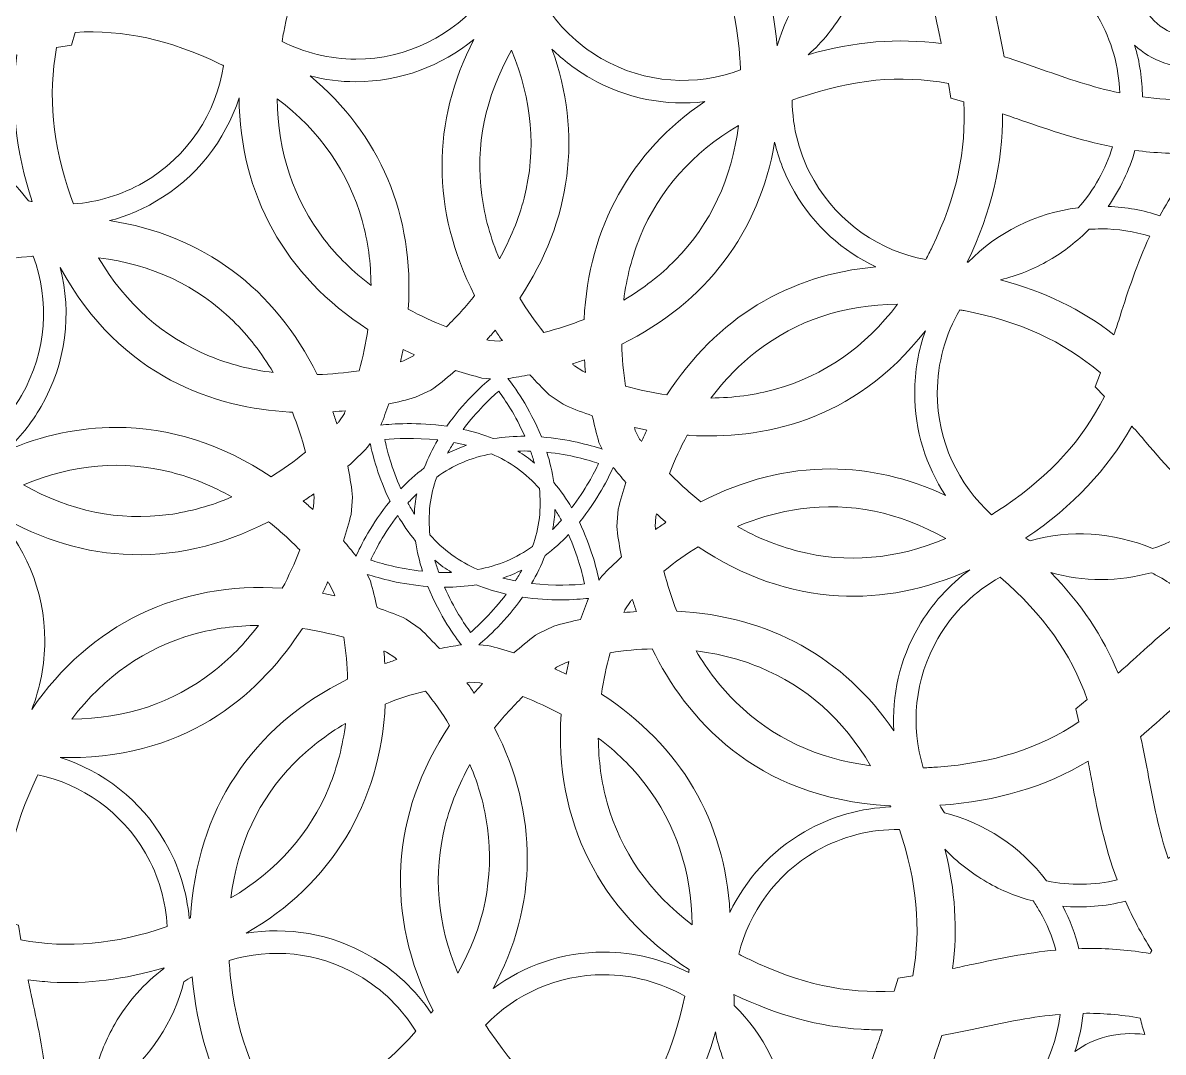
# Model space of a CAD drawing. Header units: millimetres. Extents: x 37 to 1687, y -819 to -120.
# Drawn here: x 574.8 to 675.8, y -708 to -616.9 of the extents above; entities that cross this region are included whole.
import ezdxf

# ---------------------------------------------------------------- set-up
doc = ezdxf.new("R2010")
doc.units = ezdxf.units.MM
doc.header["$MEASUREMENT"] = 0
doc.layers.add('Layer 8', color=7, linetype='Continuous')

msp = doc.modelspace()

# ---------------------------------------------------------------- linework, layer by layer
at = {"layer": 'Layer 8', "lineweight": 0}
for points, knots in [([(771.78, -680.86), (771.62, -680.51), (770.14, -677.31), (767.42, -673.13), (767.78, -668.85), (767.96, -664.5), (767.96, -660.21), (767.96, -653.67), (767.54, -647.09), (766.72, -640.66), (769.19, -636.79), (770.55, -633.84), (770.7, -633.51), (770.7, -633.51), (772.41, -629.77), (772.41, -629.77), (772.41, -629.77), (769.52, -626.84), (769.52, -626.84), (769.25, -626.56), (766.8, -624.11), (762.92, -621.18), (761.1, -614.31), (758.77, -607.5), (755.99, -600.94), (754.49, -597.38), (752.79, -593.78), (750.95, -590.22), (751.84, -586.03), (752.09, -583.04), (752.11, -582.7), (752.11, -582.7), (752.42, -578.61), (752.42, -578.61), (752.42, -578.61), (748.71, -576.85), (748.71, -576.85), (748.59, -576.79), (745.67, -575.41), (741.22, -573.98), (735.96, -566.35), (729.96, -559.14), (723.37, -552.55), (721.78, -550.97), (720.13, -549.38), (718.44, -547.84), (717.82, -543.89), (717.09, -541.34), (717.06, -541.23), (717.06, -541.23), (715.95, -537.31), (715.95, -537.31), (715.95, -537.31), (711.87, -536.91), (711.87, -536.91), (711.5, -536.88), (709.52, -536.7), (706.58, -536.7), (706, -536.7), (705.4, -536.71), (704.79, -536.72), (695.53, -530.03), (685.5, -524.38), (674.97, -519.92), (674.33, -519.65), (673.65, -519.37), (672.9, -519.07), (671.18, -516.06), (669.83, -514.2), (669.77, -514.12), (669.77, -514.12), (667.39, -510.84), (667.39, -510.84), (667.39, -510.84), (663.44, -511.83), (663.44, -511.83), (663.34, -511.86), (660.96, -512.46), (657.5, -513.76), (645.48, -510.33), (633, -508.4), (620.38, -508.03), (617.93, -505.97), (616.17, -504.78), (615.97, -504.64), (615.97, -504.64), (612.61, -502.38), (612.61, -502.38), (612.61, -502.38), (609.25, -504.64), (609.25, -504.64), (609.03, -504.79), (607.08, -506.12), (604.42, -508.37), (591.88, -509.28), (579.51, -511.75), (567.65, -515.69), (564.54, -514.55), (562.39, -513.99), (562.15, -513.93), (562.15, -513.93), (558.2, -512.94), (558.2, -512.94), (558.2, -512.94), (555.81, -516.23), (555.81, -516.23), (555.65, -516.45), (554.19, -518.49), (552.38, -521.71), (541.36, -526.75), (530.95, -533.13), (521.42, -540.66), (520.93, -540.65), (520.5, -540.64), (520.09, -540.64), (516.97, -540.64), (514.88, -540.84), (514.79, -540.85), (514.79, -540.85), (510.72, -541.25), (510.72, -541.25), (510.72, -541.25), (509.61, -545.17), (509.61, -545.17), (509.57, -545.3), (508.76, -548.18), (508.12, -552.48), (508.1, -552.5), (508.07, -552.53), (508.05, -552.55), (499.91, -560.7), (492.7, -569.74), (486.62, -579.45), (482.41, -580.82), (479.72, -582.1), (479.6, -582.16), (479.6, -582.16), (475.89, -583.92), (475.89, -583.92), (475.89, -583.92), (476.2, -588.01), (476.2, -588.01), (476.21, -588.15), (476.48, -591.55), (477.52, -596.24), (476.74, -597.92), (476.05, -599.46), (475.43, -600.94), (471.79, -609.54), (468.94, -618.5), (466.96, -627.58), (463.34, -630.35), (461.07, -632.62), (460.82, -632.87), (460.82, -632.87), (457.93, -635.81), (457.93, -635.81), (457.93, -635.81), (459.64, -639.55), (459.64, -639.55), (459.8, -639.91), (461.29, -643.12), (464, -647.28), (463.64, -651.56), (463.46, -655.91), (463.46, -660.21), (463.46, -666.74), (463.88, -673.32), (464.7, -679.76), (462.23, -683.63), (460.87, -686.57), (460.71, -686.9), (460.71, -686.9), (459, -690.64), (459, -690.64), (459, -690.64), (461.9, -693.57), (461.9, -693.57), (462.17, -693.85), (464.6, -696.29), (468.5, -699.23), (470.32, -706.1), (472.65, -712.91), (475.43, -719.47), (476.93, -723.03), (478.63, -726.64), (480.47, -730.19), (479.55, -734.55), (479.31, -737.58), (479.31, -737.71), (479.31, -737.71), (478.99, -741.8), (478.99, -741.8), (478.99, -741.8), (482.7, -743.56), (482.7, -743.56), (482.83, -743.62), (485.74, -745), (490.2, -746.43), (495.46, -754.06), (501.46, -761.27), (508.05, -767.86), (509.63, -769.44), (511.29, -771.03), (512.98, -772.58), (513.58, -776.38), (514.28, -778.9), (514.36, -779.18), (514.36, -779.18), (515.47, -783.1), (515.47, -783.1), (515.47, -783.1), (519.54, -783.5), (519.54, -783.5), (519.76, -783.52), (521.77, -783.71), (524.84, -783.71), (525.42, -783.71), (526.02, -783.7), (526.63, -783.69), (535.89, -790.39), (545.92, -796.04), (556.45, -800.49), (557.08, -800.76), (557.76, -801.04), (558.52, -801.35), (560.18, -804.25), (561.5, -806.08), (561.65, -806.29), (561.65, -806.29), (564.03, -809.57), (564.03, -809.57), (564.03, -809.57), (567.97, -808.58), (567.97, -808.58), (568.08, -808.55), (570.45, -807.95), (573.92, -806.65), (585.93, -810.08), (598.42, -812.01), (611.03, -812.39), (613.48, -814.42), (615.25, -815.63), (615.45, -815.77), (615.45, -815.77), (618.81, -818.03), (618.81, -818.03), (618.81, -818.03), (622.17, -815.77), (622.17, -815.77), (622.39, -815.62), (624.34, -814.29), (627, -812.04), (639.54, -811.13), (651.9, -808.67), (663.76, -804.72), (666.98, -805.9), (669.18, -806.46), (669.27, -806.48), (669.27, -806.48), (673.22, -807.47), (673.22, -807.47), (673.22, -807.47), (675.6, -804.19), (675.6, -804.19), (675.67, -804.1), (677.19, -801.99), (679.05, -798.7), (690.06, -793.65), (700.47, -787.28), (709.99, -779.76), (710.48, -779.77), (710.92, -779.77), (711.33, -779.77), (714.46, -779.77), (716.54, -779.57), (716.63, -779.56), (716.63, -779.56), (720.7, -779.16), (720.7, -779.16), (720.7, -779.16), (721.81, -775.24), (721.81, -775.24), (721.85, -775.12), (722.66, -772.22), (723.3, -767.93), (723.32, -767.91), (723.34, -767.89), (723.37, -767.86), (731.51, -759.72), (738.72, -750.67), (744.8, -740.96), (748.85, -739.64), (751.52, -738.39), (751.82, -738.25), (751.82, -738.25), (755.53, -736.49), (755.53, -736.49), (755.53, -736.49), (755.22, -732.4), (755.22, -732.4), (755.2, -732.26), (754.93, -728.84), (753.9, -724.18), (754.68, -722.49), (755.37, -720.95), (755.99, -719.47), (759.63, -710.87), (762.48, -701.91), (764.46, -692.84), (768.08, -690.05), (770.35, -687.79), (770.6, -687.54), (770.6, -687.54), (773.49, -684.6), (773.49, -684.6), (773.49, -684.6), (771.78, -680.86), (771.78, -680.86)], [0, 0, 0, 0, 1, 1, 1, 2, 2, 2, 3, 3, 3, 4, 4, 4, 5, 5, 5, 6, 6, 6, 7, 7, 7, 8, 8, 8, 9, 9, 9, 10, 10, 10, 11, 11, 11, 12, 12, 12, 13, 13, 13, 14, 14, 14, 15, 15, 15, 16, 16, 16, 17, 17, 17, 18, 18, 18, 19, 19, 19, 20, 20, 20, 21, 21, 21, 22, 22, 22, 23, 23, 23, 24, 24, 24, 25, 25, 25, 26, 26, 26, 27, 27, 27, 28, 28, 28, 29, 29, 29, 30, 30, 30, 31, 31, 31, 32, 32, 32, 33, 33, 33, 34, 34, 34, 35, 35, 35, 36, 36, 36, 37, 37, 37, 38, 38, 38, 39, 39, 39, 40, 40, 40, 41, 41, 41, 42, 42, 42, 43, 43, 43, 44, 44, 44, 45, 45, 45, 46, 46, 46, 47, 47, 47, 48, 48, 48, 49, 49, 49, 50, 50, 50, 51, 51, 51, 52, 52, 52, 53, 53, 53, 54, 54, 54, 55, 55, 55, 56, 56, 56, 57, 57, 57, 58, 58, 58, 59, 59, 59, 60, 60, 60, 61, 61, 61, 62, 62, 62, 63, 63, 63, 64, 64, 64, 65, 65, 65, 66, 66, 66, 67, 67, 67, 68, 68, 68, 69, 69, 69, 70, 70, 70, 71, 71, 71, 72, 72, 72, 73, 73, 73, 74, 74, 74, 75, 75, 75, 76, 76, 76, 77, 77, 77, 78, 78, 78, 79, 79, 79, 80, 80, 80, 81, 81, 81, 82, 82, 82, 83, 83, 83, 84, 84, 84, 85, 85, 85, 86, 86, 86, 87, 87, 87, 88, 88, 88, 89, 89, 89, 90, 90, 90, 91, 91, 91, 92, 92, 92, 93, 93, 93, 94, 94, 94, 95, 95, 95, 96, 96, 96, 97, 97, 97, 98, 98, 98, 99, 99, 99, 100, 100, 100, 101, 101, 101, 102, 102, 102, 103, 103, 103, 104, 104, 104, 105, 105, 105, 106, 106, 106, 106]), ([(647.49, -610.48), (644.59, -612.66), (642.58, -615.68), (641.61, -618.99), (641.15, -614.32), (639.93, -610.39), (637.8, -606.79), (638.41, -606.67), (639.02, -606.55), (639.65, -606.43), (642.09, -605.96), (644.71, -605.46), (647.47, -604.52), (647.88, -606.46), (647.9, -608.49), (647.49, -610.48)], [0, 0, 0, 0, 1, 1, 1, 2, 2, 2, 3, 3, 3, 4, 4, 4, 5, 5, 5, 5]), ([(615.24, -614.2), (615.36, -614.38), (615.48, -614.56), (615.6, -614.74), (612.94, -618.04), (608.86, -620.16), (604.3, -620.16), (601.95, -620.16), (599.73, -619.59), (597.77, -618.59), (597.81, -618.31), (597.86, -618.03), (597.92, -617.76), (598.88, -612.8), (600.59, -609.06), (603.42, -605.7), (603.42, -605.7), (604.65, -606.16), (604.65, -606.16), (604.65, -606.16), (605.51, -605.34), (605.51, -605.34), (609.4, -607.31), (612.41, -610.06), (615.24, -614.2)], [0, 0, 0, 0, 1, 1, 1, 2, 2, 2, 3, 3, 3, 4, 4, 4, 5, 5, 5, 6, 6, 6, 7, 7, 7, 8, 8, 8, 8]), ([(633.16, -607.88), (633.16, -607.88), (634.31, -607.59), (634.31, -607.59), (636.69, -611.24), (637.93, -615.13), (638.31, -620.13), (638.33, -620.45), (638.35, -620.78), (638.37, -621.12), (634.44, -622.58), (629.92, -622.35), (626.03, -620.1), (623.89, -618.86), (622.19, -617.17), (620.97, -615.2), (621.15, -614.98), (621.34, -614.76), (621.52, -614.55), (624.84, -610.74), (628.19, -608.35), (632.32, -606.85), (632.32, -606.85), (633.16, -607.88), (633.16, -607.88)], [0, 0, 0, 0, 1, 1, 1, 2, 2, 2, 3, 3, 3, 4, 4, 4, 5, 5, 5, 6, 6, 6, 7, 7, 7, 8, 8, 8, 8]), ([(650.18, -611.08), (651.56, -610.29), (653.01, -609.75), (654.49, -609.45), (654.73, -612.23), (655.26, -614.74), (655.77, -617.09), (655.89, -617.64), (656.01, -618.21), (656.13, -618.79), (652.27, -618.27), (648.46, -618.59), (644.36, -619.77), (645.6, -618.65), (646.7, -617.32), (647.58, -615.79), (648.35, -614.46), (648.9, -613.08), (649.26, -611.66), (649.56, -611.46), (649.86, -611.27), (650.18, -611.08)], [0, 0, 0, 0, 1, 1, 1, 2, 2, 2, 3, 3, 3, 4, 4, 4, 5, 5, 5, 6, 6, 6, 7, 7, 7, 7]), ([(665.1, -621.1), (664, -620.71), (662.87, -620.32), (661.69, -619.95), (661.48, -618.73), (661.23, -617.56), (660.99, -616.42), (660.5, -614.16), (660.02, -611.85), (659.82, -609.34), (663.95, -610.04), (667.75, -612.5), (670, -616.4), (671.23, -618.53), (671.86, -620.85), (671.93, -623.15), (669.49, -622.64), (667.28, -621.86), (665.1, -621.1)], [0, 0, 0, 0, 1, 1, 1, 2, 2, 2, 3, 3, 3, 4, 4, 4, 5, 5, 5, 6, 6, 6, 6]), ([(679.91, -618.29), (677.64, -618.47), (675.64, -617.79), (674.51, -616.23), (673.46, -614.77), (673.38, -612.81), (674.11, -610.83), (675.59, -611.72), (677.46, -611.94), (679.43, -611.54), (679.42, -611.67), (679.42, -611.77), (679.42, -611.85), (679.42, -611.85), (679.39, -613.3), (679.39, -613.3), (679.39, -613.3), (680.75, -613.59), (680.75, -613.59), (679.98, -615.18), (679.68, -616.81), (679.91, -618.29)], [0, 0, 0, 0, 1, 1, 1, 2, 2, 2, 3, 3, 3, 4, 4, 4, 5, 5, 5, 6, 6, 6, 7, 7, 7, 7]), ([(579.45, -617.79), (583.79, -617.55), (587.78, -618.42), (592.3, -620.6), (592.4, -620.64), (592.5, -620.69), (592.59, -620.74), (591.94, -624.93), (589.47, -628.79), (585.52, -631.07), (583.55, -632.2), (581.43, -632.82), (579.3, -632.97), (579.23, -632.76), (579.15, -632.55), (579.08, -632.34), (577.43, -627.57), (577.04, -623.47), (577.81, -619.14), (577.81, -619.14), (579.12, -618.93), (579.12, -618.93), (579.12, -618.93), (579.45, -617.79), (579.45, -617.79)], [0, 0, 0, 0, 1, 1, 1, 2, 2, 2, 3, 3, 3, 4, 4, 4, 5, 5, 5, 6, 6, 6, 7, 7, 7, 8, 8, 8, 8]), ([(614.82, -641.07), (614.07, -642.03), (613.23, -642.96), (612.33, -643.84), (611.15, -643.39), (610.01, -642.87), (608.94, -642.29), (609.5, -633.99), (606.45, -626.79), (600.26, -621.65), (601.56, -621.98), (602.91, -622.16), (604.3, -622.16), (608.27, -622.16), (611.91, -620.75), (614.76, -618.41), (610.98, -625.66), (610.98, -633.57), (614.82, -641.07)], [0, 0, 0, 0, 1, 1, 1, 2, 2, 2, 3, 3, 3, 4, 4, 4, 5, 5, 5, 6, 6, 6, 6]), ([(575.65, -632.76), (575.54, -632.74), (575.43, -632.72), (575.32, -632.7), (574.03, -630.98), (572.38, -629.49), (570.4, -628.35), (569.08, -627.59), (567.69, -627.04), (566.28, -626.67), (566.08, -626.37), (565.88, -626.07), (565.7, -625.76), (564.91, -624.39), (564.38, -622.96), (564.07, -621.49), (567.18, -621.31), (569.92, -620.72), (572.59, -620.14), (573.14, -620.03), (573.71, -619.9), (574.29, -619.78), (573.73, -624.02), (574.17, -628.19), (575.65, -632.76)], [0, 0, 0, 0, 1, 1, 1, 2, 2, 2, 3, 3, 3, 4, 4, 4, 5, 5, 5, 6, 6, 6, 7, 7, 7, 8, 8, 8, 8]), ([(619.2, -632.47), (618.73, -634.3), (617.99, -636.1), (617.01, -637.84), (616.23, -635.99), (615.71, -634.12), (615.46, -632.24), (614.86, -627.84), (615.75, -623.51), (618.08, -619.37), (619.93, -623.77), (620.3, -628.17), (619.2, -632.47)], [0, 0, 0, 0, 1, 1, 1, 2, 2, 2, 3, 3, 3, 4, 4, 4, 4]), ([(621.67, -619.27), (622.66, -620.24), (623.78, -621.11), (625.03, -621.83), (628.22, -623.67), (631.78, -624.33), (635.19, -623.92), (628.66, -628.32), (624.91, -635.02), (624.51, -643.19), (623.38, -643.64), (622.19, -644.03), (620.96, -644.34), (620.17, -643.36), (619.44, -642.34), (618.81, -641.3), (623.4, -634.45), (624.38, -626.76), (621.67, -619.27)], [0, 0, 0, 0, 1, 1, 1, 2, 2, 2, 3, 3, 3, 4, 4, 4, 5, 5, 5, 6, 6, 6, 6]), ([(679.09, -621.05), (678.65, -621.94), (678.35, -622.85), (678.19, -623.75), (676.68, -623.78), (675.27, -623.69), (673.94, -623.5), (673.93, -621.97), (673.7, -620.44), (673.25, -618.93), (674.72, -620.28), (676.75, -621.02), (679.09, -621.05)], [0, 0, 0, 0, 1, 1, 1, 2, 2, 2, 3, 3, 3, 4, 4, 4, 4]), ([(654.75, -637.9), (650.74, -637.15), (647.07, -634.71), (644.87, -630.91), (643.57, -628.67), (642.95, -626.22), (642.93, -623.8), (643.14, -623.72), (643.36, -623.65), (643.57, -623.57), (648.35, -621.93), (652.44, -621.54), (656.77, -622.31), (656.77, -622.31), (656.98, -623.61), (656.98, -623.61), (656.98, -623.61), (658.13, -623.94), (658.13, -623.94), (658.36, -628.29), (657.49, -632.28), (655.32, -636.8), (655.14, -637.17), (654.95, -637.53), (654.75, -637.9)], [0, 0, 0, 0, 1, 1, 1, 2, 2, 2, 3, 3, 3, 4, 4, 4, 5, 5, 5, 6, 6, 6, 7, 7, 7, 8, 8, 8, 8]), ([(605.37, -644.07), (605.2, -645.28), (604.94, -646.51), (604.6, -647.73), (603.35, -647.92), (602.11, -648.04), (600.89, -648.07), (597.14, -640.44), (590.7, -635.69), (582.51, -634.45), (583.89, -634.09), (585.23, -633.54), (586.52, -632.8), (590.2, -630.68), (592.75, -627.34), (593.97, -623.58), (594.05, -632.14), (598.03, -639.34), (605.37, -644.07)], [0, 0, 0, 0, 1, 1, 1, 2, 2, 2, 3, 3, 3, 4, 4, 4, 5, 5, 5, 6, 6, 6, 6]), ([(604.86, -634.45), (605.37, -636.27), (605.64, -638.19), (605.65, -640.18), (604.06, -638.98), (602.67, -637.61), (601.51, -636.11), (598.79, -632.59), (597.4, -628.41), (597.35, -623.66), (601.14, -626.54), (603.67, -630.16), (604.86, -634.45)], [0, 0, 0, 0, 1, 1, 1, 2, 2, 2, 3, 3, 3, 4, 4, 4, 4]), ([(668.26, -633.31), (664.47, -633.77), (661.07, -635.53), (658.52, -638.12), (658.49, -638.12), (658.46, -638.12), (658.43, -638.13), (660.59, -633.6), (661.59, -629.39), (661.54, -624.99), (662.12, -625.19), (662.71, -625.39), (663.33, -625.61), (665.74, -626.44), (668.33, -627.34), (671.3, -627.91), (670.69, -629.89), (669.67, -631.73), (668.26, -633.31)], [0, 0, 0, 0, 1, 1, 1, 2, 2, 2, 3, 3, 3, 4, 4, 4, 5, 5, 5, 6, 6, 6, 6]), ([(628.02, -641.48), (628.27, -639.5), (628.76, -637.61), (629.48, -635.86), (631.16, -631.75), (634.09, -628.45), (638.18, -626.03), (637.58, -630.76), (635.71, -634.76), (632.59, -637.93), (631.27, -639.28), (629.74, -640.47), (628.02, -641.48)], [0, 0, 0, 0, 1, 1, 1, 2, 2, 2, 3, 3, 3, 4, 4, 4, 4]), ([(631.84, -649.87), (630.63, -649.69), (629.41, -649.43), (628.19, -649.1), (627.99, -647.85), (627.88, -646.6), (627.84, -645.38), (635.33, -641.71), (640.03, -635.45), (641.38, -627.5), (641.74, -629.01), (642.32, -630.5), (643.14, -631.91), (644.87, -634.92), (647.42, -637.17), (650.35, -638.55), (642.66, -639.19), (636.2, -643.1), (631.84, -649.87)], [0, 0, 0, 0, 1, 1, 1, 2, 2, 2, 3, 3, 3, 4, 4, 4, 5, 5, 5, 6, 6, 6, 6]), ([(673.28, -628.24), (675.01, -628.46), (676.86, -628.57), (678.86, -628.47), (678.9, -628.57), (678.95, -628.66), (679.01, -628.75), (677.54, -630.53), (676.41, -632.29), (675.48, -634.02), (674.03, -633.54), (672.5, -633.25), (670.9, -633.19), (671.97, -631.68), (672.77, -630), (673.28, -628.24)], [0, 0, 0, 0, 1, 1, 1, 2, 2, 2, 3, 3, 3, 4, 4, 4, 5, 5, 5, 5]), ([(671.96, -642.89), (671.8, -643.41), (671.62, -643.97), (671.42, -644.55), (668.5, -642.3), (665.24, -640.72), (661.38, -639.68), (662.86, -639.32), (664.31, -638.75), (665.69, -637.95), (667.01, -637.19), (668.19, -636.26), (669.21, -635.22), (669.57, -635.2), (669.93, -635.18), (670.29, -635.18), (671.78, -635.18), (673.22, -635.41), (674.58, -635.83), (673.44, -638.29), (672.68, -640.67), (671.96, -642.89)], [0, 0, 0, 0, 1, 1, 1, 2, 2, 2, 3, 3, 3, 4, 4, 4, 5, 5, 5, 6, 6, 6, 7, 7, 7, 7]), ([(574.71, -649.91), (573.59, -651.86), (572.08, -653.44), (570.34, -654.63), (570.24, -654.55), (570.14, -654.47), (570.05, -654.39), (566.24, -651.08), (563.85, -647.73), (562.36, -643.6), (562.36, -643.6), (563.38, -642.76), (563.38, -642.76), (563.38, -642.76), (563.1, -641.6), (563.1, -641.6), (566.74, -639.22), (570.63, -637.99), (575.63, -637.61), (575.67, -637.6), (575.7, -637.6), (575.74, -637.6), (577.19, -641.51), (576.96, -646.02), (574.71, -649.91)], [0, 0, 0, 0, 1, 1, 1, 2, 2, 2, 3, 3, 3, 4, 4, 4, 5, 5, 5, 6, 6, 6, 7, 7, 7, 8, 8, 8, 8]), ([(596.99, -647.89), (595, -647.65), (593.12, -647.16), (591.36, -646.44), (587.25, -644.75), (583.95, -641.83), (581.53, -637.73), (586.26, -638.33), (590.26, -640.21), (593.44, -643.32), (594.79, -644.64), (595.98, -646.18), (596.99, -647.89)], [0, 0, 0, 0, 1, 1, 1, 2, 2, 2, 3, 3, 3, 4, 4, 4, 4]), ([(578.14, -638.61), (583.52, -648.46), (592.05, -651.02), (598.42, -651.39), (598.51, -651.39), (598.6, -651.4), (598.69, -651.4), (599.15, -652.54), (599.53, -653.73), (599.85, -654.95), (598.86, -655.75), (597.84, -656.47), (596.8, -657.11), (592.48, -654.21), (587.82, -652.75), (583.08, -652.75), (579.83, -652.75), (576.54, -653.44), (573.3, -654.82), (574.51, -653.71), (575.58, -652.41), (576.44, -650.91), (578.68, -647.04), (579.16, -642.63), (578.14, -638.61)], [0, 0, 0, 0, 1, 1, 1, 2, 2, 2, 3, 3, 3, 4, 4, 4, 5, 5, 5, 6, 6, 6, 7, 7, 7, 8, 8, 8, 8]), ([(652.26, -641.85), (649.38, -645.64), (645.75, -648.16), (641.47, -649.36), (639.65, -649.87), (637.72, -650.13), (635.73, -650.15), (636.94, -648.55), (638.3, -647.16), (639.81, -646), (643.32, -643.29), (647.5, -641.89), (652.26, -641.85)], [0, 0, 0, 0, 1, 1, 1, 2, 2, 2, 3, 3, 3, 4, 4, 4, 4]), ([(670.22, -647.91), (670.22, -647.91), (669.75, -649.15), (669.75, -649.15), (669.75, -649.15), (670.57, -650.01), (670.57, -650.01), (668.61, -653.89), (665.86, -656.91), (661.72, -659.74), (661.35, -659.99), (660.97, -660.23), (660.59, -660.47), (657.64, -657.81), (655.78, -653.96), (655.78, -649.69), (655.78, -647.01), (656.51, -644.5), (657.78, -642.34), (657.91, -642.37), (658.03, -642.39), (658.16, -642.41), (663.11, -643.38), (666.86, -645.08), (670.22, -647.91)], [0, 0, 0, 0, 1, 1, 1, 2, 2, 2, 3, 3, 3, 4, 4, 4, 5, 5, 5, 6, 6, 6, 7, 7, 7, 8, 8, 8, 8]), ([(617.01, -645.11), (617.01, -645.11), (616.14, -645.06), (616.14, -645.06), (616.06, -645.04), (615.98, -645.02), (615.9, -644.99), (616.15, -644.72), (616.4, -644.43), (616.64, -644.15), (616.85, -644.46), (617.06, -644.77), (617.28, -645.07), (617.19, -645.08), (617.1, -645.1), (617.01, -645.11)], [0, 0, 0, 0, 1, 1, 1, 2, 2, 2, 3, 3, 3, 4, 4, 4, 5, 5, 5, 5]), ([(646.32, -656.42), (642.48, -656.42), (638.61, -657.39), (634.85, -659.32), (633.89, -658.56), (632.96, -657.73), (632.07, -656.82), (632.53, -655.64), (633.05, -654.51), (633.63, -653.43), (633.71, -653.44), (633.8, -653.45), (633.88, -653.45), (640, -653.81), (648.33, -652.4), (654.73, -644.19), (654.11, -645.91), (653.78, -647.76), (653.78, -649.69), (653.78, -653.04), (654.78, -656.16), (656.5, -658.76), (653.2, -657.21), (649.78, -656.42), (646.32, -656.42)], [0, 0, 0, 0, 1, 1, 1, 2, 2, 2, 3, 3, 3, 4, 4, 4, 5, 5, 5, 6, 6, 6, 7, 7, 7, 8, 8, 8, 8]), ([(608.27, -646.94), (608.35, -646.57), (608.42, -646.2), (608.49, -645.84), (608.82, -646), (609.16, -646.16), (609.5, -646.31), (609.43, -646.37), (609.36, -646.43), (609.29, -646.48), (609.29, -646.48), (608.51, -646.87), (608.51, -646.87), (608.43, -646.89), (608.35, -646.92), (608.27, -646.94)], [0, 0, 0, 0, 1, 1, 1, 2, 2, 2, 3, 3, 3, 4, 4, 4, 5, 5, 5, 5]), ([(623.48, -647.13), (623.84, -647.01), (624.19, -646.89), (624.54, -646.77), (624.57, -647.14), (624.6, -647.51), (624.64, -647.88), (624.55, -647.85), (624.47, -647.82), (624.39, -647.78), (624.39, -647.78), (623.66, -647.3), (623.66, -647.3), (623.6, -647.25), (623.54, -647.19), (623.48, -647.13)], [0, 0, 0, 0, 1, 1, 1, 2, 2, 2, 3, 3, 3, 4, 4, 4, 5, 5, 5, 5]), ([(615.47, -648.38), (615.47, -648.38), (616.22, -648.44), (616.22, -648.44), (615.45, -649.08), (613.82, -650.56), (612.35, -652.65), (609.76, -652.27), (607.52, -652.43), (606.53, -652.54), (606.77, -651.93), (607.01, -651.3), (607.22, -650.67), (608.02, -650.5), (608.82, -650.31), (609.59, -650.08), (609.59, -650.08), (610.94, -649.44), (610.94, -649.44), (610.94, -649.44), (611.22, -649.27), (611.22, -649.27), (611.87, -648.77), (612.51, -648.25), (613.12, -647.71), (613.9, -647.96), (614.69, -648.18), (615.47, -648.38)], [0, 0, 0, 0, 1, 1, 1, 2, 2, 2, 3, 3, 3, 4, 4, 4, 5, 5, 5, 6, 6, 6, 7, 7, 7, 8, 8, 8, 9, 9, 9, 9]), ([(625.24, -651.72), (625.41, -652.51), (625.61, -653.31), (625.83, -654.09), (625.83, -654.09), (626.1, -654.66), (626.1, -654.66), (625.04, -654.31), (623.07, -653.77), (620.73, -653.59), (619.69, -650.98), (618.27, -649.06), (617.77, -648.42), (618.42, -648.32), (619.07, -648.22), (619.72, -648.09), (620.26, -648.69), (620.83, -649.28), (621.41, -649.85), (621.41, -649.85), (622.65, -650.69), (622.65, -650.69), (622.65, -650.69), (622.94, -650.85), (622.94, -650.85), (623.68, -651.16), (624.46, -651.45), (625.24, -651.72)], [0, 0, 0, 0, 1, 1, 1, 2, 2, 2, 3, 3, 3, 4, 4, 4, 5, 5, 5, 6, 6, 6, 7, 7, 7, 8, 8, 8, 9, 9, 9, 9]), ([(619.26, -653.53), (618.36, -653.53), (617.42, -653.59), (616.47, -653.74), (615.58, -653.38), (614.68, -653.11), (613.8, -652.92), (615.01, -651.31), (616.27, -650.12), (616.96, -649.53), (617.49, -650.26), (618.45, -651.69), (619.26, -653.53)], [0, 0, 0, 0, 1, 1, 1, 2, 2, 2, 3, 3, 3, 4, 4, 4, 4]), ([(602.27, -651.37), (602.64, -651.34), (603.01, -651.31), (603.39, -651.27), (603.36, -651.36), (603.32, -651.44), (603.29, -651.53), (603.29, -651.53), (602.81, -652.26), (602.81, -652.26), (602.75, -652.32), (602.69, -652.38), (602.63, -652.44), (602.52, -652.08), (602.4, -651.72), (602.27, -651.37)], [0, 0, 0, 0, 1, 1, 1, 2, 2, 2, 3, 3, 3, 4, 4, 4, 5, 5, 5, 5]), ([(629.04, -653.01), (629.02, -652.93), (629, -652.84), (628.98, -652.76), (629.35, -652.84), (629.72, -652.92), (630.08, -652.98), (629.92, -653.32), (629.76, -653.66), (629.6, -654), (629.54, -653.93), (629.49, -653.86), (629.43, -653.79), (629.43, -653.79), (629.04, -653.01), (629.04, -653.01)], [0, 0, 0, 0, 1, 1, 1, 2, 2, 2, 3, 3, 3, 4, 4, 4, 5, 5, 5, 5]), ([(680.24, -660.24), (678.72, -661.68), (676.88, -662.79), (674.84, -663.47), (671.32, -661.98), (667.5, -661.8), (664, -662.77), (663.86, -662.7), (663.73, -662.63), (663.59, -662.56), (663.6, -662.55), (663.61, -662.54), (663.63, -662.53), (667.82, -659.67), (670.83, -656.5), (673.01, -652.63), (673.41, -653.08), (673.82, -653.55), (674.25, -654.05), (675.98, -656.05), (677.85, -658.2), (680.24, -660.24)], [0, 0, 0, 0, 1, 1, 1, 2, 2, 2, 3, 3, 3, 4, 4, 4, 5, 5, 5, 6, 6, 6, 7, 7, 7, 7]), ([(603.21, -662.79), (603.47, -662), (603.69, -661.21), (603.89, -660.44), (603.89, -660.44), (604.01, -658.91), (604.01, -658.91), (604.01, -658.91), (603.99, -658.62), (603.99, -658.62), (603.89, -657.82), (603.75, -657), (603.59, -656.19), (604.2, -655.65), (604.79, -655.08), (605.35, -654.5), (605.35, -654.5), (605.58, -654.16), (605.58, -654.16), (605.8, -655.22), (606.3, -657.18), (607.33, -659.27), (605.7, -661.26), (604.73, -663.23), (604.32, -664.13), (603.96, -663.68), (603.59, -663.22), (603.21, -662.79)], [0, 0, 0, 0, 1, 1, 1, 2, 2, 2, 3, 3, 3, 4, 4, 4, 5, 5, 5, 6, 6, 6, 7, 7, 7, 8, 8, 8, 9, 9, 9, 9]), ([(608.29, -658.18), (607.46, -656.35), (607.05, -654.68), (606.87, -653.81), (607.78, -653.72), (609.53, -653.63), (611.56, -653.86), (611.11, -654.63), (610.69, -655.45), (610.36, -656.33), (609.59, -656.91), (608.9, -657.53), (608.29, -658.18)], [0, 0, 0, 0, 1, 1, 1, 2, 2, 2, 3, 3, 3, 4, 4, 4, 4]), ([(614.1, -654.33), (613.81, -654.43), (613.52, -654.54), (613.24, -654.66), (612.96, -654.78), (612.69, -654.91), (612.42, -655.04), (612.6, -654.71), (612.79, -654.39), (612.99, -654.08), (613.35, -654.15), (613.72, -654.24), (614.1, -654.33)], [0, 0, 0, 0, 1, 1, 1, 2, 2, 2, 3, 3, 3, 4, 4, 4, 4]), ([(617.65, -664.57), (616.82, -664.92), (615.96, -665.16), (615.11, -665.32), (614.31, -664.98), (613.54, -664.55), (612.81, -664.03), (612.08, -663.5), (611.44, -662.9), (610.87, -662.26), (610.78, -661.41), (610.77, -660.54), (610.87, -659.66), (610.97, -658.78), (611.18, -657.94), (611.47, -657.14), (612.17, -656.64), (612.94, -656.19), (613.77, -655.84), (614.6, -655.49), (615.45, -655.25), (616.31, -655.09), (617.1, -655.43), (617.88, -655.86), (618.61, -656.38), (619.34, -656.91), (619.98, -657.51), (620.55, -658.15), (620.64, -659), (620.65, -659.87), (620.55, -660.75), (620.45, -661.62), (620.23, -662.47), (619.95, -663.27), (619.25, -663.77), (618.48, -664.22), (617.65, -664.57)], [0, 0, 0, 0, 1, 1, 1, 2, 2, 2, 3, 3, 3, 4, 4, 4, 5, 5, 5, 6, 6, 6, 7, 7, 7, 8, 8, 8, 9, 9, 9, 10, 10, 10, 11, 11, 11, 12, 12, 12, 12]), ([(620.11, -655.9), (619.88, -655.71), (619.65, -655.52), (619.4, -655.34), (619.15, -655.16), (618.9, -655), (618.64, -654.84), (619.02, -654.83), (619.4, -654.83), (619.78, -654.84), (619.9, -655.19), (620.01, -655.54), (620.11, -655.9)], [0, 0, 0, 0, 1, 1, 1, 2, 2, 2, 3, 3, 3, 4, 4, 4, 4]), ([(621.82, -657.61), (621.69, -656.68), (621.48, -655.79), (621.22, -654.94), (623.25, -655.16), (624.94, -655.64), (625.8, -655.93), (625.42, -656.74), (624.63, -658.27), (623.41, -659.87), (622.96, -659.1), (622.43, -658.34), (621.82, -657.61)], [0, 0, 0, 0, 1, 1, 1, 2, 2, 2, 3, 3, 3, 4, 4, 4, 4]), ([(574.88, -657.83), (579.27, -655.99), (583.67, -655.61), (587.98, -656.72), (589.81, -657.19), (591.61, -657.92), (593.34, -658.9), (591.5, -659.68), (589.62, -660.2), (587.74, -660.46), (583.34, -661.05), (579.02, -660.17), (574.88, -657.83)], [0, 0, 0, 0, 1, 1, 1, 2, 2, 2, 3, 3, 3, 4, 4, 4, 4]), ([(627.43, -661.79), (627.53, -662.58), (627.66, -663.39), (627.83, -664.21), (627.22, -664.76), (626.63, -665.33), (626.07, -665.91), (626.07, -665.91), (625.83, -666.25), (625.83, -666.25), (625.61, -665.19), (625.11, -663.23), (624.09, -661.14), (625.72, -659.15), (626.69, -657.18), (627.09, -656.28), (627.45, -656.73), (627.82, -657.18), (628.21, -657.62), (627.96, -658.39), (627.73, -659.18), (627.53, -659.97), (627.53, -659.97), (627.41, -661.5), (627.41, -661.5), (627.41, -661.5), (627.43, -661.79), (627.43, -661.79)], [0, 0, 0, 0, 1, 1, 1, 2, 2, 2, 3, 3, 3, 4, 4, 4, 5, 5, 5, 6, 6, 6, 7, 7, 7, 8, 8, 8, 9, 9, 9, 9]), ([(599.65, -659.27), (599.96, -659.06), (600.27, -658.85), (600.58, -658.63), (600.59, -658.72), (600.6, -658.81), (600.61, -658.9), (600.61, -658.9), (600.56, -659.77), (600.56, -659.77), (600.54, -659.85), (600.52, -659.93), (600.5, -660.02), (600.22, -659.76), (599.94, -659.51), (599.65, -659.27)], [0, 0, 0, 0, 1, 1, 1, 2, 2, 2, 3, 3, 3, 4, 4, 4, 5, 5, 5, 5]), ([(608.92, -659.44), (609.16, -659.17), (609.42, -658.9), (609.69, -658.63), (609.64, -658.92), (609.59, -659.22), (609.55, -659.52), (609.52, -659.82), (609.5, -660.11), (609.49, -660.41), (609.28, -660.09), (609.09, -659.77), (608.92, -659.44)], [0, 0, 0, 0, 1, 1, 1, 2, 2, 2, 3, 3, 3, 4, 4, 4, 4]), ([(572.05, -660.09), (575.79, -662.43), (579.71, -663.74), (583.72, -663.97), (588.04, -664.22), (592.36, -663.26), (596.57, -661.09), (597.53, -661.85), (598.46, -662.68), (599.35, -663.59), (598.89, -664.77), (598.37, -665.9), (597.79, -666.98), (588.62, -666.36), (580.8, -670.15), (575.61, -677.7), (576.36, -675.82), (576.77, -673.77), (576.77, -671.63), (576.77, -667.14), (574.97, -663.07), (572.05, -660.09)], [0, 0, 0, 0, 1, 1, 1, 2, 2, 2, 3, 3, 3, 4, 4, 4, 5, 5, 5, 6, 6, 6, 7, 7, 7, 7]), ([(622.5, -660.96), (622.25, -661.24), (622, -661.51), (621.72, -661.78), (621.78, -661.49), (621.83, -661.19), (621.86, -660.89), (621.86, -660.89), (621.86, -660.89), (621.86, -660.89), (621.9, -660.59), (621.92, -660.3), (621.93, -660), (622.14, -660.32), (622.32, -660.64), (622.5, -660.96)], [0, 0, 0, 0, 1, 1, 1, 2, 2, 2, 3, 3, 3, 4, 4, 4, 5, 5, 5, 5]), ([(643.44, -663.69), (641.61, -663.22), (639.81, -662.49), (638.08, -661.51), (639.92, -660.73), (641.8, -660.21), (643.68, -659.95), (648.08, -659.36), (652.4, -660.24), (656.54, -662.58), (652.15, -664.42), (647.75, -664.8), (643.44, -663.69)], [0, 0, 0, 0, 1, 1, 1, 2, 2, 2, 3, 3, 3, 4, 4, 4, 4]), ([(609.6, -662.8), (609.72, -663.73), (609.94, -664.62), (610.2, -665.47), (608.17, -665.25), (606.48, -664.77), (605.62, -664.48), (605.99, -663.67), (606.78, -662.14), (608.01, -660.54), (608.46, -661.31), (608.99, -662.07), (609.6, -662.8)], [0, 0, 0, 0, 1, 1, 1, 2, 2, 2, 3, 3, 3, 4, 4, 4, 4]), ([(631.76, -661.14), (631.46, -661.34), (631.15, -661.56), (630.84, -661.78), (630.83, -661.69), (630.82, -661.6), (630.81, -661.51), (630.81, -661.51), (630.86, -660.64), (630.86, -660.64), (630.88, -660.56), (630.9, -660.48), (630.92, -660.39), (631.2, -660.65), (631.48, -660.89), (631.76, -661.14)], [0, 0, 0, 0, 1, 1, 1, 2, 2, 2, 3, 3, 3, 4, 4, 4, 5, 5, 5, 5]), ([(621.06, -664.08), (621.82, -663.51), (622.51, -662.88), (623.13, -662.23), (623.95, -664.06), (624.37, -665.73), (624.55, -666.6), (623.64, -666.69), (621.89, -666.78), (619.86, -666.55), (620.31, -665.78), (620.72, -664.96), (621.06, -664.08)], [0, 0, 0, 0, 1, 1, 1, 2, 2, 2, 3, 3, 3, 4, 4, 4, 4]), ([(654.11, -670.41), (652.44, -673.3), (651.75, -676.49), (651.93, -679.6), (647.54, -673.12), (640.86, -669.41), (632.72, -669.01), (632.27, -667.87), (631.89, -666.68), (631.57, -665.46), (632.55, -664.66), (633.57, -663.94), (634.61, -663.3), (638.54, -665.94), (642.71, -667.4), (647.02, -667.65), (650.89, -667.88), (654.79, -667.1), (658.65, -665.35), (656.85, -666.67), (655.29, -668.36), (654.11, -670.41)], [0, 0, 0, 0, 1, 1, 1, 2, 2, 2, 3, 3, 3, 4, 4, 4, 5, 5, 5, 6, 6, 6, 7, 7, 7, 7]), ([(611.3, -664.5), (611.53, -664.7), (611.77, -664.89), (612.02, -665.07), (612.27, -665.25), (612.52, -665.41), (612.78, -665.57), (612.39, -665.58), (612.01, -665.58), (611.64, -665.57), (611.52, -665.22), (611.4, -664.87), (611.3, -664.5)], [0, 0, 0, 0, 1, 1, 1, 2, 2, 2, 3, 3, 3, 4, 4, 4, 4]), ([(606.18, -668.69), (606.01, -667.9), (605.81, -667.1), (605.59, -666.32), (605.59, -666.32), (605.32, -665.75), (605.32, -665.75), (606.38, -666.1), (608.35, -666.65), (610.69, -666.82), (611.73, -669.43), (613.14, -671.35), (613.65, -671.99), (613, -672.09), (612.35, -672.19), (611.7, -672.32), (611.15, -671.72), (610.58, -671.13), (610, -670.56), (610, -670.56), (608.77, -669.72), (608.77, -669.72), (608.77, -669.72), (608.48, -669.56), (608.48, -669.56), (607.73, -669.25), (606.96, -668.96), (606.18, -668.69)], [0, 0, 0, 0, 1, 1, 1, 2, 2, 2, 3, 3, 3, 4, 4, 4, 5, 5, 5, 6, 6, 6, 7, 7, 7, 8, 8, 8, 9, 9, 9, 9]), ([(617.32, -666.08), (617.61, -665.98), (617.89, -665.87), (618.18, -665.75), (618.46, -665.63), (618.73, -665.5), (619, -665.37), (618.82, -665.7), (618.63, -666.02), (618.43, -666.33), (618.06, -666.26), (617.7, -666.17), (617.32, -666.08)], [0, 0, 0, 0, 1, 1, 1, 2, 2, 2, 3, 3, 3, 4, 4, 4, 4]), ([(668.32, -678.81), (664.68, -681.19), (660.79, -682.42), (655.79, -682.8), (655.37, -682.83), (654.95, -682.85), (654.53, -682.87), (653.41, -679.16), (653.75, -675.02), (655.84, -671.41), (657.2, -669.06), (659.12, -667.23), (661.34, -666), (661.35, -666.01), (661.36, -666.01), (661.37, -666.02), (665.18, -669.33), (667.57, -672.68), (669.06, -676.82), (669.06, -676.82), (668.04, -677.65), (668.04, -677.65), (668.04, -677.65), (668.32, -678.81), (668.32, -678.81)], [0, 0, 0, 0, 1, 1, 1, 2, 2, 2, 3, 3, 3, 4, 4, 4, 5, 5, 5, 6, 6, 6, 7, 7, 7, 8, 8, 8, 8]), ([(671.79, -674.5), (670.43, -671.22), (668.5, -668.32), (665.84, -665.59), (667.25, -665.98), (668.75, -666.2), (670.29, -666.2), (671.82, -666.2), (673.3, -665.99), (674.7, -665.6), (675.03, -665.75), (675.35, -665.92), (675.66, -666.1), (676.85, -666.79), (677.91, -667.63), (678.82, -668.57), (676.63, -670.12), (674.8, -671.78), (673.08, -673.34), (672.67, -673.72), (672.23, -674.11), (671.79, -674.5)], [0, 0, 0, 0, 1, 1, 1, 2, 2, 2, 3, 3, 3, 4, 4, 4, 5, 5, 5, 6, 6, 6, 7, 7, 7, 7]), ([(602.37, -667.4), (602.4, -667.48), (602.42, -667.57), (602.44, -667.65), (602.07, -667.57), (601.7, -667.49), (601.34, -667.42), (601.5, -667.09), (601.66, -666.75), (601.81, -666.41), (601.87, -666.48), (601.93, -666.55), (601.98, -666.63), (601.98, -666.63), (602.37, -667.4), (602.37, -667.4)], [0, 0, 0, 0, 1, 1, 1, 2, 2, 2, 3, 3, 3, 4, 4, 4, 5, 5, 5, 5]), ([(612.16, -666.88), (612.17, -666.88), (612.19, -666.88), (612.21, -666.88), (613.1, -666.88), (614.02, -666.82), (614.95, -666.67), (615.84, -667.03), (616.74, -667.3), (617.62, -667.49), (616.41, -669.1), (615.14, -670.29), (614.46, -670.88), (613.92, -670.15), (612.96, -668.72), (612.16, -666.88)], [0, 0, 0, 0, 1, 1, 1, 2, 2, 2, 3, 3, 3, 4, 4, 4, 5, 5, 5, 5]), ([(615.95, -672.03), (615.95, -672.03), (615.2, -671.97), (615.2, -671.97), (615.97, -671.33), (617.6, -669.85), (619.07, -667.76), (620.29, -667.94), (621.44, -668), (622.41, -668), (623.5, -668), (624.37, -667.93), (624.89, -667.87), (624.65, -668.48), (624.41, -669.11), (624.2, -669.74), (623.4, -669.91), (622.61, -670.1), (621.83, -670.33), (621.83, -670.33), (620.47, -670.97), (620.47, -670.97), (620.47, -670.97), (620.2, -671.14), (620.2, -671.14), (619.55, -671.64), (618.91, -672.16), (618.29, -672.7), (617.52, -672.45), (616.73, -672.23), (615.95, -672.03)], [0, 0, 0, 0, 1, 1, 1, 2, 2, 2, 3, 3, 3, 4, 4, 4, 5, 5, 5, 6, 6, 6, 7, 7, 7, 8, 8, 8, 9, 9, 9, 10, 10, 10, 10]), ([(628.13, -668.88), (628.13, -668.88), (628.61, -668.15), (628.61, -668.15), (628.67, -668.09), (628.73, -668.03), (628.79, -667.97), (628.9, -668.33), (629.02, -668.69), (629.15, -669.04), (628.78, -669.06), (628.4, -669.1), (628.03, -669.13), (628.06, -669.05), (628.1, -668.96), (628.13, -668.88)], [0, 0, 0, 0, 1, 1, 1, 2, 2, 2, 3, 3, 3, 4, 4, 4, 5, 5, 5, 5]), ([(595.68, -670.27), (594.48, -671.86), (593.11, -673.25), (591.61, -674.41), (588.1, -677.12), (583.91, -678.52), (579.16, -678.56), (582.04, -674.77), (585.67, -672.25), (589.95, -671.05), (591.77, -670.54), (593.69, -670.28), (595.68, -670.27)], [0, 0, 0, 0, 1, 1, 1, 2, 2, 2, 3, 3, 3, 4, 4, 4, 4]), ([(589.68, -696.14), (589.64, -696.16), (589.6, -696.18), (589.55, -696.19), (589.35, -693.87), (588.65, -691.56), (587.41, -689.41), (585.28, -685.71), (581.91, -683.15), (578.13, -681.95), (578.39, -681.95), (578.66, -681.96), (578.93, -681.96), (589.79, -681.96), (596.1, -675.92), (599.57, -670.54), (600.78, -670.72), (602.01, -670.98), (603.23, -671.32), (603.43, -672.57), (603.54, -673.81), (603.58, -675.03), (595.1, -679.19), (590.19, -686.66), (589.68, -696.14)], [0, 0, 0, 0, 1, 1, 1, 2, 2, 2, 3, 3, 3, 4, 4, 4, 5, 5, 5, 6, 6, 6, 7, 7, 7, 8, 8, 8, 8]), ([(626.04, -676.34), (626.22, -675.13), (626.48, -673.9), (626.82, -672.68), (628.07, -672.49), (629.32, -672.37), (630.54, -672.34), (633.51, -678.39), (639.52, -685.53), (651.48, -686.23), (651.54, -686.23), (651.59, -686.23), (651.65, -686.24), (651.66, -686.27), (651.67, -686.3), (651.68, -686.33), (649.07, -686.42), (646.44, -687.13), (644.03, -688.52), (641.05, -690.24), (638.8, -692.76), (637.42, -695.66), (637, -687.61), (633.05, -680.85), (626.04, -676.34)], [0, 0, 0, 0, 1, 1, 1, 2, 2, 2, 3, 3, 3, 4, 4, 4, 5, 5, 5, 6, 6, 6, 7, 7, 7, 8, 8, 8, 8]), ([(607.94, -673.28), (607.58, -673.4), (607.23, -673.52), (606.87, -673.64), (606.85, -673.27), (606.82, -672.9), (606.78, -672.53), (606.87, -672.56), (606.95, -672.59), (607.03, -672.63), (607.03, -672.63), (607.76, -673.11), (607.76, -673.11), (607.82, -673.16), (607.88, -673.22), (607.94, -673.28)], [0, 0, 0, 0, 1, 1, 1, 2, 2, 2, 3, 3, 3, 4, 4, 4, 5, 5, 5, 5]), ([(634.43, -672.52), (636.42, -672.76), (638.3, -673.25), (640.06, -673.97), (644.16, -675.66), (647.47, -678.58), (649.88, -682.68), (645.16, -682.08), (641.16, -680.2), (637.98, -677.09), (636.63, -675.77), (635.44, -674.23), (634.43, -672.52)], [0, 0, 0, 0, 1, 1, 1, 2, 2, 2, 3, 3, 3, 4, 4, 4, 4]), ([(674.48, -683.65), (674.28, -682.56), (674.05, -681.34), (673.77, -680.11), (674.71, -679.31), (675.6, -678.51), (676.47, -677.73), (678.15, -676.22), (679.86, -674.68), (681.87, -673.29), (683.46, -677.27), (683.28, -681.93), (680.97, -685.92), (679.77, -688.01), (678.12, -689.68), (676.22, -690.89), (675.38, -688.41), (674.93, -686.01), (674.48, -683.65)], [0, 0, 0, 0, 1, 1, 1, 2, 2, 2, 3, 3, 3, 4, 4, 4, 5, 5, 5, 6, 6, 6, 6]), ([(623.15, -673.47), (623.07, -673.84), (623, -674.21), (622.93, -674.57), (622.6, -674.41), (622.26, -674.25), (621.91, -674.1), (621.99, -674.04), (622.06, -673.98), (622.13, -673.93), (622.13, -673.93), (622.91, -673.54), (622.91, -673.54), (622.99, -673.52), (623.07, -673.49), (623.15, -673.47)], [0, 0, 0, 0, 1, 1, 1, 2, 2, 2, 3, 3, 3, 4, 4, 4, 5, 5, 5, 5]), ([(614.41, -675.3), (614.41, -675.3), (615.28, -675.35), (615.28, -675.35), (615.36, -675.37), (615.44, -675.39), (615.52, -675.42), (615.27, -675.69), (615.02, -675.98), (614.78, -676.26), (614.57, -675.95), (614.36, -675.64), (614.14, -675.34), (614.23, -675.33), (614.32, -675.31), (614.41, -675.3)], [0, 0, 0, 0, 1, 1, 1, 2, 2, 2, 3, 3, 3, 4, 4, 4, 5, 5, 5, 5]), ([(611.14, -704.34), (611.08, -704.42), (611.02, -704.49), (610.96, -704.57), (609.6, -702.54), (607.77, -700.79), (605.52, -699.49), (602.09, -697.51), (598.23, -696.91), (594.59, -697.51), (602.13, -693.17), (606.47, -686.05), (606.91, -677.22), (608.04, -676.77), (609.23, -676.38), (610.46, -676.07), (611.25, -677.05), (611.97, -678.07), (612.61, -679.11), (607.36, -686.95), (606.83, -695.87), (611.14, -704.34)], [0, 0, 0, 0, 1, 1, 1, 2, 2, 2, 3, 3, 3, 4, 4, 4, 5, 5, 5, 6, 6, 6, 7, 7, 7, 7]), ([(616.59, -679.34), (617.35, -678.38), (618.19, -677.45), (619.09, -676.57), (620.27, -677.02), (621.41, -677.54), (622.48, -678.12), (621.85, -687.54), (625.86, -695.53), (633.82, -700.72), (633.8, -700.81), (633.79, -700.9), (633.78, -700.99), (631.52, -699.83), (628.96, -699.17), (626.25, -699.17), (622.58, -699.17), (619.19, -700.37), (616.45, -702.4), (620.44, -695.05), (620.51, -686.98), (616.59, -679.34)], [0, 0, 0, 0, 1, 1, 1, 2, 2, 2, 3, 3, 3, 4, 4, 4, 5, 5, 5, 6, 6, 6, 7, 7, 7, 7]), ([(603.4, -678.93), (603.15, -680.91), (602.66, -682.8), (601.94, -684.55), (600.26, -688.66), (597.33, -691.96), (593.24, -694.38), (593.84, -689.65), (595.71, -685.65), (598.82, -682.48), (600.15, -681.13), (601.68, -679.94), (603.4, -678.93)], [0, 0, 0, 0, 1, 1, 1, 2, 2, 2, 3, 3, 3, 4, 4, 4, 4]), ([(626.56, -685.96), (626.05, -684.14), (625.78, -682.22), (625.77, -680.23), (627.36, -681.43), (628.75, -682.8), (629.91, -684.3), (632.63, -687.82), (634.02, -692), (634.07, -696.75), (630.28, -693.87), (627.75, -690.25), (626.56, -685.96)], [0, 0, 0, 0, 1, 1, 1, 2, 2, 2, 3, 3, 3, 4, 4, 4, 4]), ([(665.46, -692.87), (663.16, -689.82), (659.94, -687.76), (656.42, -686.85), (656.27, -686.63), (656.13, -686.41), (656, -686.18), (656.01, -686.18), (656.03, -686.18), (656.04, -686.18), (661.11, -685.8), (665.3, -684.56), (669.12, -682.29), (669.24, -682.9), (669.36, -683.52), (669.48, -684.15), (670, -686.83), (670.56, -689.72), (671.69, -692.79), (669.66, -693.26), (667.54, -693.3), (665.46, -692.87)], [0, 0, 0, 0, 1, 1, 1, 2, 2, 2, 3, 3, 3, 4, 4, 4, 5, 5, 5, 6, 6, 6, 7, 7, 7, 7]), ([(612.22, -687.94), (612.69, -686.11), (613.43, -684.31), (614.41, -682.57), (615.19, -684.42), (615.71, -686.29), (615.96, -688.17), (616.55, -692.57), (615.67, -696.9), (613.33, -701.04), (611.49, -696.64), (611.12, -692.24), (612.22, -687.94)], [0, 0, 0, 0, 1, 1, 1, 2, 2, 2, 3, 3, 3, 4, 4, 4, 4]), ([(576.1, -683.61), (576.1, -683.61), (576.1, -683.61), (576.1, -683.61), (576.12, -683.57), (576.14, -683.53), (576.16, -683.49), (580.03, -684.32), (583.55, -686.72), (585.68, -690.41), (586.87, -692.47), (587.49, -694.7), (587.6, -696.92), (582.93, -698.49), (578.9, -698.86), (574.65, -698.1), (574.65, -698.1), (574.44, -696.8), (574.44, -696.8), (574.44, -696.8), (573.29, -696.47), (573.29, -696.47), (573.05, -692.12), (573.93, -688.13), (576.1, -683.61)], [0, 0, 0, 0, 1, 1, 1, 2, 2, 2, 3, 3, 3, 4, 4, 4, 5, 5, 5, 6, 6, 6, 7, 7, 7, 8, 8, 8, 8]), ([(652.3, -701.48), (652.3, -701.48), (651.97, -702.62), (651.97, -702.62), (647.63, -702.86), (643.64, -701.99), (639.12, -699.81), (638.81, -699.67), (638.51, -699.51), (638.2, -699.35), (639.12, -695.65), (641.47, -692.31), (645.03, -690.25), (647.36, -688.91), (649.91, -688.29), (652.42, -688.32), (653.99, -692.99), (654.37, -697.01), (653.61, -701.27), (653.61, -701.27), (652.3, -701.48), (652.3, -701.48)], [0, 0, 0, 0, 1, 1, 1, 2, 2, 2, 3, 3, 3, 4, 4, 4, 5, 5, 5, 6, 6, 6, 7, 7, 7, 7]), ([(656.46, -690.07), (657.52, -691.18), (658.75, -692.16), (660.15, -692.97), (661.47, -693.73), (662.86, -694.29), (664.27, -694.65), (664.47, -694.95), (664.67, -695.25), (664.85, -695.57), (665.49, -696.67), (665.96, -697.82), (666.28, -698.99), (663.6, -699.24), (661.19, -699.76), (658.83, -700.27), (658.28, -700.38), (657.71, -700.51), (657.13, -700.63), (657.59, -697.15), (657.37, -693.72), (656.46, -690.07)], [0, 0, 0, 0, 1, 1, 1, 2, 2, 2, 3, 3, 3, 4, 4, 4, 5, 5, 5, 6, 6, 6, 7, 7, 7, 7]), ([(674.61, -699.3), (672.84, -699), (671.07, -698.85), (669.33, -698.85), (668.98, -698.85), (668.65, -698.86), (668.31, -698.87), (668, -697.59), (667.52, -696.32), (666.88, -695.1), (668.75, -695.28), (670.63, -695.12), (672.44, -694.67), (673.07, -696.09), (673.82, -697.55), (674.78, -699.04), (674.72, -699.12), (674.66, -699.21), (674.61, -699.3)], [0, 0, 0, 0, 1, 1, 1, 2, 2, 2, 3, 3, 3, 4, 4, 4, 5, 5, 5, 6, 6, 6, 6]), ([(598.26, -712.53), (598.26, -712.53), (597.11, -712.82), (597.11, -712.82), (594.73, -709.17), (593.49, -705.28), (593.11, -700.28), (593.1, -700.16), (593.1, -700.03), (593.09, -699.91), (596.79, -698.79), (600.92, -699.14), (604.52, -701.22), (606.68, -702.47), (608.4, -704.19), (609.62, -706.18), (606.39, -709.8), (603.12, -712.1), (599.1, -713.56), (599.1, -713.56), (598.26, -712.53), (598.26, -712.53)], [0, 0, 0, 0, 1, 1, 1, 2, 2, 2, 3, 3, 3, 4, 4, 4, 5, 5, 5, 6, 6, 6, 7, 7, 7, 7]), ([(580.37, -710.24), (579.28, -710.87), (578.14, -711.34), (576.98, -711.66), (576.78, -708.59), (576.2, -705.86), (575.65, -703.32), (575.53, -702.78), (575.41, -702.21), (575.29, -701.62), (575.96, -701.72), (576.62, -701.78), (577.27, -701.82), (580.51, -702.01), (583.82, -701.59), (587.33, -700.56), (587.32, -700.58), (587.32, -700.6), (587.31, -700.63), (585.6, -701.92), (584.11, -703.56), (582.97, -705.54), (582.2, -706.86), (581.65, -708.25), (581.28, -709.66), (580.99, -709.86), (580.68, -710.06), (580.37, -710.24)], [0, 0, 0, 0, 1, 1, 1, 2, 2, 2, 3, 3, 3, 4, 4, 4, 5, 5, 5, 6, 6, 6, 7, 7, 7, 8, 8, 8, 9, 9, 9, 9]), ([(583.06, -710.85), (586.11, -708.55), (588.17, -705.33), (589.09, -701.81), (589.32, -701.65), (589.56, -701.5), (589.81, -701.35), (590.26, -706.06), (591.48, -710), (593.62, -713.62), (593.01, -713.74), (592.39, -713.86), (591.77, -713.98), (589.04, -714.5), (586.1, -715.07), (582.97, -716.24), (582.67, -714.47), (582.69, -712.64), (583.06, -710.85)], [0, 0, 0, 0, 1, 1, 1, 2, 2, 2, 3, 3, 3, 4, 4, 4, 5, 5, 5, 6, 6, 6, 6]), ([(616.18, -706.21), (616.05, -706.02), (615.92, -705.82), (615.79, -705.63), (618.43, -702.88), (622.14, -701.17), (626.25, -701.17), (628.85, -701.17), (631.3, -701.86), (633.42, -703.07), (632.44, -707.82), (630.75, -711.45), (628, -714.71), (628, -714.71), (626.76, -714.25), (626.76, -714.25), (626.76, -714.25), (625.91, -715.07), (625.91, -715.07), (622.02, -713.1), (619.01, -710.35), (616.18, -706.21)], [0, 0, 0, 0, 1, 1, 1, 2, 2, 2, 3, 3, 3, 4, 4, 4, 5, 5, 5, 6, 6, 6, 7, 7, 7, 7]), ([(647.85, -716.63), (645.94, -716.02), (644.16, -715.01), (642.63, -713.65), (642.16, -709.86), (640.41, -706.46), (637.81, -703.91), (637.79, -703.58), (637.78, -703.25), (637.78, -702.93), (641.66, -704.77), (645.34, -705.78), (649.04, -706), (649.65, -706.03), (650.28, -706.05), (650.92, -706.04), (650.72, -706.63), (650.52, -707.23), (650.31, -707.83), (649.39, -710.46), (648.41, -713.32), (647.85, -716.63)], [0, 0, 0, 0, 1, 1, 1, 2, 2, 2, 3, 3, 3, 4, 4, 4, 5, 5, 5, 6, 6, 6, 7, 7, 7, 7]), ([(667.96, -707.98), (668.32, -706.88), (668.57, -705.74), (668.69, -704.59), (670.28, -704.57), (671.95, -704.69), (673.75, -705.01), (673.85, -705.49), (673.98, -705.97), (674.14, -706.45), (671.77, -706.19), (669.59, -706.73), (667.96, -707.98)], [0, 0, 0, 0, 1, 1, 1, 2, 2, 2, 3, 3, 3, 4, 4, 4, 4]), ([(652.86, -717.32), (653.37, -714.66), (654.2, -712.29), (655.02, -709.95), (655.41, -708.86), (655.8, -707.72), (656.17, -706.55), (657.41, -706.32), (658.62, -706.07), (659.7, -705.84), (661.93, -705.36), (664.2, -704.88), (666.67, -704.68), (666.1, -709.01), (663.6, -713.04), (659.54, -715.39), (657.43, -716.61), (655.14, -717.23), (652.86, -717.32)], [0, 0, 0, 0, 1, 1, 1, 2, 2, 2, 3, 3, 3, 4, 4, 4, 5, 5, 5, 6, 6, 6, 6]), ([(636.13, -706.24), (636.48, -707.9), (637.09, -709.53), (637.98, -711.08), (638.75, -712.4), (639.67, -713.57), (640.71, -714.6), (640.74, -714.95), (640.76, -715.31), (640.76, -715.68), (640.76, -716.89), (640.61, -718.06), (640.32, -719.19), (637.78, -717.99), (635.32, -717.2), (633.02, -716.46), (632.49, -716.29), (631.93, -716.11), (631.37, -715.92), (633.55, -713.09), (635.1, -709.94), (636.13, -706.24)], [0, 0, 0, 0, 1, 1, 1, 2, 2, 2, 3, 3, 3, 4, 4, 4, 5, 5, 5, 6, 6, 6, 7, 7, 7, 7])]:
    msp.add_open_spline(points, degree=3, knots=knots, dxfattribs=at)

doc.saveas('drawing.dxf')
